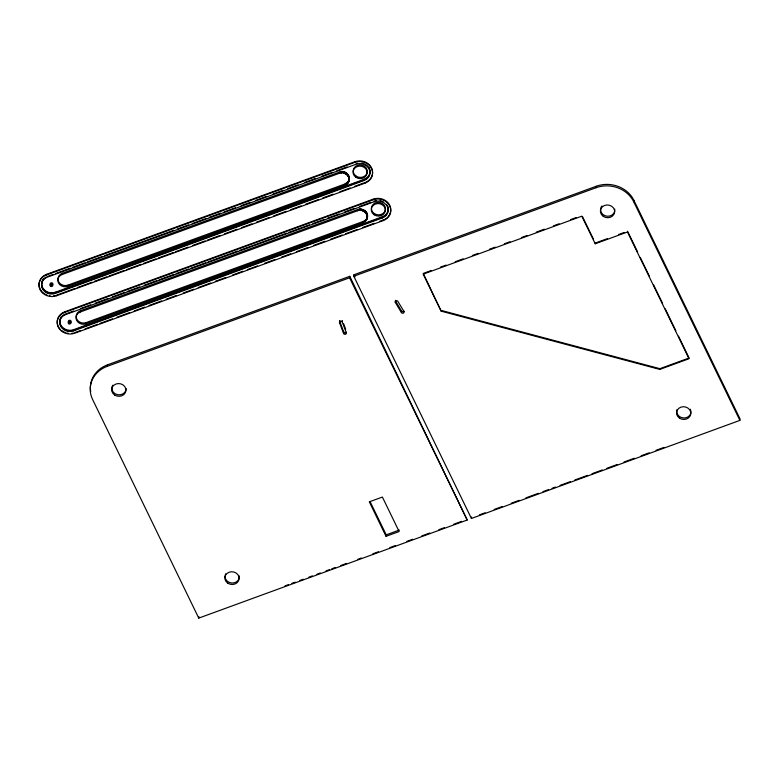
<?xml version="1.0" encoding="UTF-8"?>
<svg xmlns="http://www.w3.org/2000/svg" width="779" height="779" viewBox="0 0 779 779"><rect width="100%" height="100%" fill="white"/><g stroke="black" fill="none" stroke-linecap="round" stroke-linejoin="round"><path stroke-width="1.17" d="M349.313 178.109L348.184 181.643L345.029 183.971L67.977 285.124A7.157 6.359 6.9 0 1 58.561 281.608A7.157 6.359 6.9 0 1 62.242 273.312L339.293 172.149C347.707 168.254 353.754 182.13 344.883 185.188L67.831 286.341A7.157 6.359 6.9 0 1 58.415 282.826A7.157 6.359 6.9 0 1 62.096 274.529L62.242 273.312M367.503 215.579L366.471 219.98L363.072 222.658L86.021 323.811A7.157 6.359 6.9 0 1 76.605 320.296A7.157 6.359 6.9 0 1 80.286 311.989L80.441 310.772L357.493 209.619C362.771 207.36 369.489 212.696 367.152 218.451M46.487 274.938L354.932 162.324A12.6 11.198 6.9 0 1 371.505 168.517A12.6 11.198 6.9 0 1 365.02 183.123L56.575 295.738A12.6 11.198 6.9 0 1 40.002 289.545A12.6 11.198 6.9 0 1 46.487 274.938L46.555 274.335L355 161.711A12.6 11.198 6.9 0 1 371.028 166.91A12.6 11.198 6.9 0 1 367.25 181.488M55.348 293.42L364.056 180.514A9.874 8.773 6.9 0 0 369.129 169.062A9.874 8.773 6.9 0 0 356.139 164.213L47.422 277.11A9.874 8.773 6.9 0 0 42.348 288.571A9.874 8.773 6.9 0 0 55.348 293.42L55.494 292.193L364.212 179.297A9.874 8.773 6.9 0 0 369.996 170.065M56.575 295.738L56.653 295.134L74.93 288.454M64.676 312.408L373.122 199.794A12.6 11.198 6.9 0 1 389.695 205.977A12.6 11.198 6.9 0 1 383.219 220.593L74.765 333.208A12.6 11.198 6.9 0 1 58.201 327.014A12.6 11.198 6.9 0 1 64.676 312.408L64.754 311.795L373.199 199.181A12.6 11.198 6.9 0 1 388.069 202.822A12.6 11.198 6.9 0 1 388.38 216.484M67.831 286.341L67.977 285.124M73.538 330.88L382.255 217.984A9.874 8.773 6.9 0 0 387.329 206.532A9.874 8.773 6.9 0 0 374.329 201.683L65.621 314.58A9.874 8.773 6.9 0 0 60.548 326.031A9.874 8.773 6.9 0 0 73.538 330.88L73.684 329.663L382.401 216.766A9.874 8.773 6.9 0 0 388.069 206.961M86.021 323.811L86.177 322.594L363.228 221.44C372.031 218.617 364.183 207.233 357.347 210.836L80.286 311.989M107.327 366.296L107.502 364.835L349.761 276.311L467.215 520.012L198.762 618.107L92.613 399.5A28.638 25.444 6.9 0 1 107.327 366.296L349.586 277.782L349.761 276.311M198.762 618.107L198.937 616.647M62.096 274.529L339.147 173.376L339.293 172.149M339.147 173.376L340.939 172.957L341.085 171.731M340.939 172.957L341.553 171.701M341.406 172.919L342.02 171.692M341.874 172.909L342.487 171.701M348.953 180.981C350.092 177.096 346.606 173.279 342.809 172.967L342.955 171.75M343.266 173.035L343.422 171.818M343.724 173.133L343.88 171.916M344.182 173.259L344.328 172.042M344.62 173.415L344.766 172.188M345.048 173.59L345.194 172.363M345.467 173.785L345.613 172.568M345.866 174.009L346.012 172.792M344.883 185.188L345.029 183.971M346.256 174.253L346.402 173.035M346.626 174.525L346.772 173.308M346.967 174.808L347.113 173.59M347.298 175.119L347.444 173.902M346.48 184.37L346.626 183.153M347.6 175.441L347.746 174.223M346.84 184.107L346.986 182.89M347.882 175.781L348.028 174.564M347.171 183.825L347.317 182.607M348.135 176.142L348.281 174.915M347.483 183.523L347.629 182.305M348.359 176.512L348.515 175.285M347.775 183.201L347.921 181.984M348.564 176.891L348.71 175.674M348.038 182.861L348.184 181.643M348.739 177.281L348.885 176.064M348.281 182.51L348.427 181.293M348.885 177.68L349.031 176.463M348.486 182.15L348.641 180.923M349.002 178.089L349.148 176.872M348.671 181.77L348.982 180.163M349.138 178.917L349.235 177.281M354.932 162.324L355 161.711M342.4 320.481L342.224 321.941L346.295 332.73A1.431 1.276 6.9 0 1 345.35 334.298A1.431 1.276 6.9 0 1 343.558 333.412L339.537 322.759L339.722 321.299A1.431 1.276 6.9 0 1 339.673 320.539M357.347 210.836L357.493 209.619M343.558 333.412L343.743 331.951L339.722 321.299M359.138 210.418L359.285 209.2M359.596 210.379L359.752 209.162M360.064 210.369L360.21 209.152M360.531 210.388L360.687 209.171M364.056 180.514L364.212 179.297M360.998 210.437L361.144 209.21M361.466 210.505L361.612 209.288M353.793 276.243L353.968 274.773L596.227 186.259A28.638 25.444 6.9 0 1 633.892 200.32L740.05 418.917L739.875 420.387L471.422 518.473L353.793 276.243L596.052 187.72A28.638 25.444 6.9 0 1 633.716 201.78L739.875 420.387M365.02 183.123L365.098 182.51L354.815 186.269M361.923 210.603L362.069 209.385M362.371 210.729L362.517 209.512M362.81 210.875L362.965 209.658M363.238 211.051L363.394 209.833M363.657 211.255L363.803 210.038M364.066 211.479L364.212 210.252M363.072 222.658L363.228 221.44M364.445 211.722L364.591 210.505M364.815 211.985L364.962 210.768M365.166 212.278L365.312 211.06M365.487 212.579L365.633 211.362M364.679 221.84L364.825 220.613M365.789 212.91L365.945 211.693M365.03 221.577L365.176 220.35M366.072 213.251L366.218 212.034M365.361 221.294L365.517 220.067M366.325 213.602L366.471 212.385M365.682 220.993L365.828 219.766M366.558 213.972L366.705 212.755M365.964 220.671L366.111 219.454M366.763 214.352L366.909 213.134M366.227 220.33L366.383 219.113M366.928 214.751L367.075 213.524M366.471 219.98L366.617 218.763M367.075 215.15L367.221 213.933M366.685 219.61L366.831 218.393M367.191 215.559L367.337 214.332M366.87 219.23L367.172 217.623M367.328 216.387L367.425 214.751M373.122 199.794L373.199 199.181M374.329 201.683L374.407 201.07M382.255 217.984L382.401 216.766M383.219 220.593L383.287 219.98A12.6 11.198 6.9 0 0 384.748 219.337M395.362 302.525A1.431 1.276 6.9 0 1 395.985 300.83A1.431 1.276 6.9 0 1 397.913 301.434L403.892 311.376A1.431 1.276 6.9 0 1 403.366 313.1A1.431 1.276 6.9 0 1 401.419 312.583L395.362 302.525L395.547 301.064A1.431 1.276 6.9 0 1 395.401 300.314M401.419 312.583L401.594 311.123L395.547 301.064M386.043 536.312L369.304 501.842L382.392 497.06L399.13 531.531L386.043 536.312L386.218 534.852L370.006 501.452M441.148 311.152L423.182 274.15L581.835 216.182L595.234 243.769L627.465 231.986L689.016 358.729L659.784 369.412L441.148 311.152L423.27 273.419L431.264 270.498M471.422 518.473L471.597 517.013M596.052 187.72L596.227 186.259M595.234 243.769L595.322 243.038L607.552 238.569M633.716 201.78L633.892 200.32M659.784 369.412L659.871 368.681L689.103 357.999L678.49 336.148M47.5 276.506L53.196 274.422M55.475 273.585L70.276 268.171M72.554 267.343L85.086 262.757M87.365 261.919L102.176 256.505M104.454 255.678L173.941 230.263M177.359 229.007L188.752 224.849M192.17 223.592L205.841 218.597M209.259 217.351L220.652 213.183M224.07 211.927L235.462 207.769M241.159 205.685L250.273 202.345M255.96 200.261L266.214 196.512M273.049 194.02L283.303 190.271M287.86 188.596L298.114 184.847M304.949 182.354L315.203 178.605M322.039 176.103L332.292 172.354M336.849 170.689L347.093 166.94M77.209 287.626L92.068 282.202M94.347 281.365L106.918 276.779M109.196 275.941L124.046 270.517M126.334 269.69L141.184 264.266M143.472 263.429L156.034 258.842M158.322 258.005L173.172 252.591M175.46 251.753L188.021 247.167M192.598 245.492L205.159 240.906M207.448 240.068L220.009 235.482M224.586 233.817L237.147 229.23M241.714 227.556L251.997 223.807M256.573 222.142L269.135 217.545M273.702 215.88L286.273 211.294M290.84 209.629L301.122 205.87M305.689 204.205L318.26 199.609M322.827 197.944L333.11 194.195M339.965 191.692L350.248 187.934M65.689 313.966L73.664 311.055M80.5 308.552L90.754 304.803M95.311 303.138L107.843 298.552M112.4 296.887L124.922 292.31M127.201 291.473L139.733 286.896M144.29 285.221L156.822 280.644M159.101 279.807L173.912 274.393M176.19 273.556L188.722 268.979M191.001 268.142L205.812 262.727M208.09 261.89L237.702 251.062M239.981 250.234L286.691 233.145M288.97 232.317L309.477 224.819M312.885 223.563L324.278 219.405M327.696 218.149L339.089 213.982M344.785 211.898L353.9 208.568M359.596 206.484L370.989 202.316M74.842 332.594L80.558 330.51M85.125 328.845L97.687 324.259M99.975 323.421L112.546 318.835M117.113 317.16L129.674 312.574M134.251 310.909L144.534 307.15M149.101 305.485L161.662 300.898M166.239 299.233L176.512 295.475M183.367 292.972L193.65 289.213M198.226 287.548L210.788 282.962M215.355 281.297L225.637 277.538M232.493 275.036L242.775 271.287M247.342 269.612L257.625 265.863M264.48 263.36L274.763 259.602M281.618 257.099L290.752 253.769M296.468 251.675L307.89 247.508M313.606 245.424L325.028 241.247M330.744 239.163L342.166 234.995M345.594 233.739L357.016 229.571M362.732 227.487L374.154 223.32M379.86 221.226L383.287 219.98M440.398 267.168L446.104 265.084M455.228 261.744L463.223 258.823M472.356 255.483L478.063 253.399M489.475 249.231L495.181 247.147M504.315 243.808L510.021 241.724M521.433 237.556L527.14 235.472M536.273 232.132L544.258 229.211M553.392 225.871L559.098 223.787M570.51 219.62L576.217 217.536M618.662 234.508L624.222 232.473M386.218 534.852L399.306 530.061M285.046 585.876L288.464 584.63M291.882 583.383L295.299 582.137M299.857 580.472L303.274 579.216M308.961 577.142L312.379 575.885M316.936 574.22L320.354 572.974M326.05 570.89L329.468 569.644M331.747 568.816L335.165 567.57M340.861 565.486L346.558 563.402M357.951 559.244L361.368 557.988M372.752 553.83L378.448 551.746M389.841 547.588L395.537 545.504M406.93 541.347L412.627 539.263M421.741 535.933L429.716 533.021M438.82 529.691L444.517 527.607M453.631 524.277L461.606 521.365M479.445 514.841L485.122 512.767M494.188 509.456L502.134 506.554M511.199 503.244L519.135 500.342M525.942 497.859L538.416 493.292M542.953 491.637L548.62 489.563M552.048 488.316L555.476 487.06M560.052 485.395L570.335 481.636M574.902 479.961L587.473 475.375M592.04 473.7L602.323 469.941M606.899 468.276L617.182 464.518M624.037 462.015L634.32 458.256M641.175 455.754L649.17 452.833M656.025 450.32L664.02 447.399M441.235 310.422L659.871 368.681M627.553 231.256L637.641 252.016M640.289 257.479L649.306 276.048M653.552 284.793L662.578 303.362M665.227 308.835L675.841 330.686M582.439 216.513L593.267 238.793M353.968 274.773L355.029 276.964M349.586 277.782L467.215 520.012M343.617 323.713L345.652 329.108M690.934 410.845A7.157 6.359 6.9 0 1 683.31 417.963A7.157 6.359 6.9 0 1 677.048 409.53M690.408 409.228A7.157 6.359 6.9 0 1 690.584 409.627M404.067 311.181A1.431 1.276 6.9 0 1 401.594 311.123M614.767 209.103A7.157 6.359 6.9 0 1 607.386 216.241A7.157 6.359 6.9 0 1 600.765 208.188M601.047 207.399A7.157 6.359 6.9 0 1 601.446 206.659M601.68 206.308A7.157 6.359 6.9 0 1 601.943 205.968M339.537 322.759A1.431 1.276 6.9 0 1 340.384 321.143A1.431 1.276 6.9 0 1 342.224 321.941M126.12 388.517A7.157 6.359 6.9 0 1 117.726 394.71A7.157 6.359 6.9 0 1 112.322 385.985M112.507 385.605A7.157 6.359 6.9 0 1 112.712 385.235M346.373 332.234A1.431 1.276 6.9 0 1 343.743 331.951M90.705 391.594A28.638 25.444 6.9 0 1 107.502 364.835M239.241 575.895A7.157 6.359 6.9 0 1 231.616 583.013A7.157 6.359 6.9 0 1 225.365 574.571M225.52 574.191A7.157 6.359 6.9 0 1 225.696 573.811M55.494 292.193A9.874 8.773 6.9 0 1 44.471 290.012A9.874 8.773 6.9 0 1 42.602 280.099M43.215 279.106A9.874 8.773 6.9 0 1 43.585 278.639M369.275 167.845A9.874 8.773 6.9 0 1 369.723 168.936M42.816 280.197A9.874 8.773 6.9 0 0 44.179 290.401A9.874 8.773 6.9 0 0 55.416 292.807L364.134 179.91A9.874 8.773 6.9 0 0 369.801 170.104M43.147 279.71A9.874 8.773 6.9 0 1 44.345 278.385M44.802 277.996A9.874 8.773 6.9 0 1 45.289 277.636M45.805 277.305A9.874 8.773 6.9 0 1 46.351 277.003M356.207 163.6A9.874 8.773 6.9 0 1 357.425 163.239M361.894 163.142A9.874 8.773 6.9 0 1 363.15 163.444M364.348 163.902A9.874 8.773 6.9 0 1 364.923 164.174M366.013 164.817A9.874 8.773 6.9 0 1 366.519 165.187M367.006 165.586A9.874 8.773 6.9 0 1 367.454 166.005M367.873 166.453A9.874 8.773 6.9 0 1 369.645 169.54M366.558 181.877A12.6 11.198 6.9 0 1 365.838 182.218M55.105 295.592A12.6 11.198 6.9 0 1 53.498 295.864M50.207 295.845A12.6 11.198 6.9 0 1 49.398 295.718M47.022 295.056A12.6 11.198 6.9 0 1 46.263 294.754M45.533 294.404A12.6 11.198 6.9 0 1 44.822 294.004M44.14 293.576A12.6 11.198 6.9 0 1 42.884 292.602M42.309 292.057A12.6 11.198 6.9 0 1 41.287 290.888M40.839 290.255A12.6 11.198 6.9 0 1 40.43 289.613M40.08 288.941A12.6 11.198 6.9 0 1 46.555 274.335M73.684 329.663A9.874 8.773 6.9 0 1 63.372 328.076A9.874 8.773 6.9 0 1 60.149 319.166M60.324 318.621A9.874 8.773 6.9 0 1 60.791 317.559M61.083 317.053A9.874 8.773 6.9 0 1 61.414 316.566M86.177 322.594A7.157 6.359 6.9 0 1 76.761 319.069A7.157 6.359 6.9 0 1 80.441 310.772M60.246 319.234A9.874 8.773 6.9 0 0 63.06 328.495A9.874 8.773 6.9 0 0 73.615 330.277L382.323 217.37A9.874 8.773 6.9 0 0 387.835 207.01M60.46 318.689A9.874 8.773 6.9 0 1 61.707 316.712M62.106 316.274A9.874 8.773 6.9 0 1 63.489 315.106M64.005 314.774A9.874 8.773 6.9 0 1 65.105 314.2M375.001 200.875A9.874 8.773 6.9 0 1 376.247 200.583M380.094 200.612A9.874 8.773 6.9 0 1 381.34 200.914M382.547 201.362A9.874 8.773 6.9 0 1 383.122 201.634M386.452 204.39A9.874 8.773 6.9 0 1 386.803 204.887M387.124 205.393A9.874 8.773 6.9 0 1 387.64 206.454M387.864 217.049A12.6 11.198 6.9 0 1 386.725 218.071M386.102 218.539A12.6 11.198 6.9 0 1 385.439 218.957M73.294 333.061A12.6 11.198 6.9 0 1 71.687 333.334M68.406 333.305A12.6 11.198 6.9 0 1 66.78 333.013M65.212 332.526A12.6 11.198 6.9 0 1 64.462 332.214M63.722 331.864A12.6 11.198 6.9 0 1 61.697 330.569M60.509 329.527A12.6 11.198 6.9 0 1 59.973 328.952M59.477 328.349A12.6 11.198 6.9 0 1 59.029 327.725M58.629 327.073A12.6 11.198 6.9 0 1 57.354 323.567M57.256 322.837A12.6 11.198 6.9 0 1 64.754 311.795M679.454 418.119A7.157 6.359 6.9 0 0 690.788 413.97A7.157 6.359 6.9 0 0 680.817 407.183A7.157 6.359 6.9 0 0 679.454 418.119M603.297 216.377A7.157 6.359 6.9 0 0 614.631 212.229A7.157 6.359 6.9 0 0 604.66 205.442A7.157 6.359 6.9 0 0 603.297 216.377M227.76 583.159A7.157 6.359 6.9 0 0 239.104 579.021A7.157 6.359 6.9 0 0 229.123 572.224A7.157 6.359 6.9 0 0 227.76 583.159M114.562 394.963A7.157 6.359 6.9 0 0 125.906 390.815A7.157 6.359 6.9 0 0 115.935 384.028A7.157 6.359 6.9 0 0 114.562 394.963M355.925 177.32A7.06 6.271 6.9 0 0 367.104 173.23A7.06 6.271 6.9 0 0 357.269 166.54A7.06 6.271 6.9 0 0 355.925 177.32M356.071 176.103A7.06 6.271 6.9 0 0 367.25 172.013A7.06 6.271 6.9 0 0 357.415 165.323A7.06 6.271 6.9 0 0 356.071 176.103M50.693 285.036A1.412 1.256 6.9 0 0 52.933 284.218A1.412 1.256 6.9 0 0 50.966 282.884A1.412 1.256 6.9 0 0 50.693 285.036M50.547 286.253A1.412 1.256 6.9 0 0 52.787 285.435A1.412 1.256 6.9 0 0 50.82 284.101A1.412 1.256 6.9 0 0 50.547 286.253M374.124 214.79A7.06 6.271 6.9 0 0 385.293 210.7A7.06 6.271 6.9 0 0 375.459 204.01A7.06 6.271 6.9 0 0 374.124 214.79M374.271 213.563A7.06 6.271 6.9 0 0 385.439 209.483A7.06 6.271 6.9 0 0 375.614 202.793A7.06 6.271 6.9 0 0 374.271 213.563M68.893 322.506A1.412 1.256 6.9 0 0 71.123 321.688A1.412 1.256 6.9 0 0 69.156 320.344A1.412 1.256 6.9 0 0 68.893 322.506M68.747 323.723A1.412 1.256 6.9 0 0 70.977 322.905A1.412 1.256 6.9 0 0 69.01 321.571A1.412 1.256 6.9 0 0 68.747 323.723"/></g></svg>
